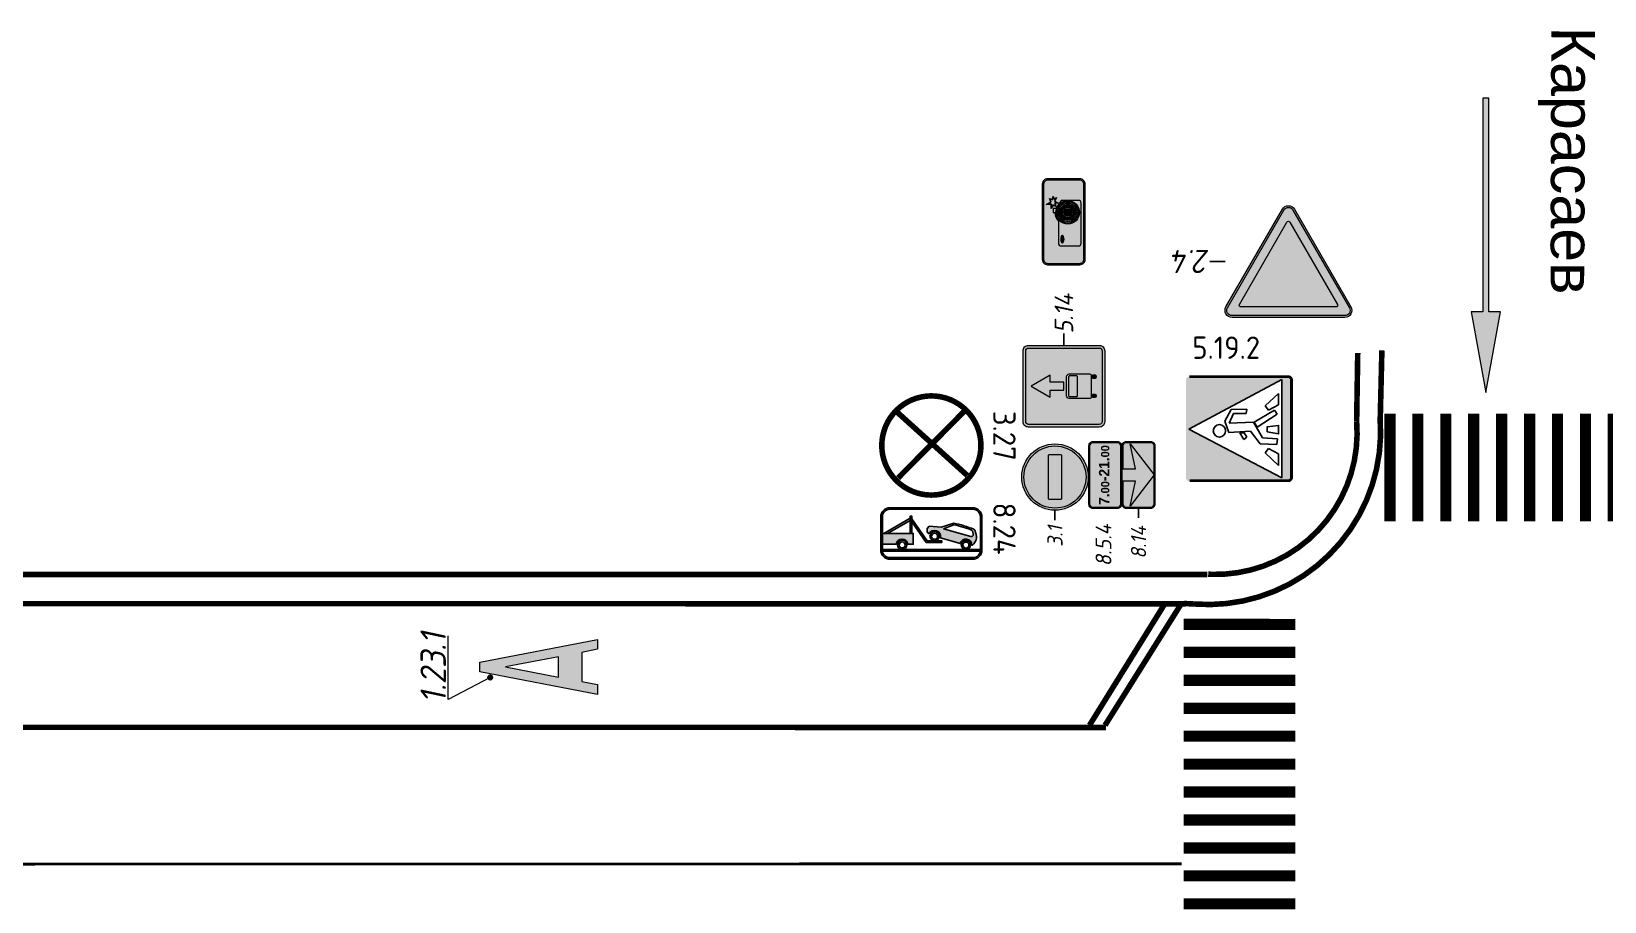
# Model space of a CAD drawing. Header units: millimetres. Extents: x 1734 to 2050, y 1482 to 1843.
# Drawn here: x 1857.34 to 1897.47, y 1647.04 to 1669.22 of the extents above; entities that cross this region are included whole.
import ezdxf
from ezdxf.enums import TextEntityAlignment as Align

# ---------------------------------------------------------------- set-up
doc = ezdxf.new("R2010")
doc.units = ezdxf.units.MM
for name, pattern in [('1.3', [17.848385, 5.910826, -0.0001, 11.937459]), ('1.6_3_1', [4, 0, -1, 3]), ('JIS_02_0.7', [1.35, 0.75, -0.6])]:
    doc.linetypes.add(name, pattern=pattern)
for name, color, linetype, lineweight in [('знаки', 7, 'Continuous', 0), ('Описание', 7, 'Continuous', 15), ('разметка', 251, 'Continuous', 15)]:
    doc.layers.add(name, color=color, linetype=linetype, lineweight=lineweight)
doc.layers.add('КПЧ', color=9, linetype='Continuous')
doc.layers.add('Разметки', color=7, linetype='Continuous')
doc.styles.add('ROMAND', font='ROMAND.SHX', dxfattribs={"height": 2})
doc.styles.add('SASH', font='simplex8.shx', dxfattribs={"width": 0.9, "oblique": 12})
doc.styles.get("Standard").update_dxf_attribs({"font": 'arial.ttf'})
doc.styles.add('Знаки', font='arialbd.ttf')

# ---------------------------------------------------------------- blocks, each defined once
blk = doc.blocks.new('*U8')
at = {"color": 0, "linetype": 'ByBlock', "const_width": 0.12}
blk.add_lwpolyline([(0.037, 0.048, 1), (-0.037, -0.048, 1)], format="xyb", close=True, dxfattribs=at)
at = {"layer": 'разметка', "color": 0}
blk.add_lwpolyline([(0, 0), (-0.868, 1.656), (1.629, 1.656)], dxfattribs=at)
at = {"layer": 'разметка', "color": 0, "style": 'SASH', "oblique": 12, "width": 0.9}
blk.add_attdef('RAZMETKA', text='', height=1, dxfattribs=at).set_placement((0.38, 1.441), align=Align.BOTTOM_CENTER)
blk = doc.blocks.new('1-23-1')
at = {"layer": 'разметка'}
h = blk.add_hatch(color=0, dxfattribs=at)
h.paths.add_polyline_path([(-0.45, 0), (-0.7, 0), (-0.125, 3), (0.125, 3), (0.7, 0), (0.45, 0), (0.373, 0.4), (-0.373, 0.4)])
h.paths.add_polyline_path([(0.258, 1), (0, 2.348), (-0.258, 1)], flags=16)
at = {"layer": 'разметка', "color": 0, "lineweight": 0, "flags": 128}
for points in [[(-0.45, 0), (-0.7, 0), (-0.125, 3), (0.125, 3), (0.7, 0), (0.45, 0), (0.373, 0.4), (-0.373, 0.4)], [(0.258, 1), (0, 2.348), (-0.258, 1)]]:
    blk.add_lwpolyline(points, close=True, dxfattribs=at)
blk = doc.blocks.new('1-18-')
at = {"layer": 'разметка'}
blk.add_hatch(color=0, dxfattribs=at).paths.add_polyline_path([(-0.075, 5.45), (-0.075, 0), (0.075, 0), (0.075, 5.45), (0.375, 5.45), (0, 7.5), (-0.375, 5.45)])
at = {"layer": 'разметка', "color": 0, "lineweight": 0, "flags": 128}
blk.add_lwpolyline([(-0.075, 5.45), (-0.075, 0), (0.075, 0), (0.075, 5.45), (0.375, 5.45), (0, 7.5), (-0.375, 5.45)], close=True, dxfattribs=at)
blk = doc.blocks.new('tr')
at = {"layer": 'знаки', "true_color": 0xffffff}
h = blk.add_hatch(color=7, dxfattribs=at)
edge = h.paths.add_edge_path()
edge.add_arc((0, 3.621), 0.24, 30, 150)
edge.add_line((-0.208, 3.741), (-2.16, 0.36))
edge.add_arc((-1.952, 0.24), 0.24, 150, 270)
edge.add_line((-1.952, 0), (1.952, 0))
edge.add_arc((1.952, 0.24), 0.24, 270, 390)
edge.add_line((2.16, 0.36), (0.208, 3.741))
edge = h.paths.add_edge_path(flags=16)
edge.add_arc((0, 3.621), 0.18, 30, 150)
edge.add_line((-0.156, 3.711), (-2.108, 0.33))
edge.add_arc((-1.952, 0.24), 0.18, 150, 270)
edge.add_line((-1.952, 0.06), (1.952, 0.06))
edge.add_arc((1.952, 0.24), 0.18, 270, 390)
edge.add_line((2.108, 0.33), (0.156, 3.711))
at = {"layer": 'знаки'}
h = blk.add_hatch(color=1, dxfattribs=at)
edge = h.paths.add_edge_path()
edge.add_arc((0, 3.621), 0.18, 30, 150)
edge.add_line((-0.156, 3.711), (-2.108, 0.33))
edge.add_arc((-1.952, 0.24), 0.18, 150, 270)
edge.add_line((-1.952, 0.06), (1.952, 0.06))
edge.add_arc((1.952, 0.24), 0.18, 270, 390)
edge.add_line((2.108, 0.33), (0.156, 3.711))
edge = h.paths.add_edge_path(flags=16)
edge.add_line((-0.052, 3.291), (-1.692, 0.45))
edge.add_arc((-1.64, 0.42), 0.06, 150, 270)
edge.add_line((-1.64, 0.36), (1.64, 0.36))
edge.add_arc((1.64, 0.42), 0.06, 270, 390)
edge.add_line((1.692, 0.45), (0.052, 3.291))
edge.add_arc((0, 3.261), 0.06, 30, 150)
at = {"layer": 'знаки', "true_color": 0xffffff}
h = blk.add_hatch(color=7, dxfattribs=at)
edge = h.paths.add_edge_path()
edge.add_line((-0.052, 3.291), (-1.692, 0.45))
edge.add_arc((-1.64, 0.42), 0.06, 150, 270)
edge.add_line((-1.64, 0.36), (1.64, 0.36))
edge.add_arc((1.64, 0.42), 0.06, 270, 390)
edge.add_line((1.692, 0.45), (0.052, 3.291))
edge.add_arc((0, 3.261), 0.06, 30, 150)
at = {"layer": 'Defpoints'}
blk.add_lwpolyline([(2.192, 1.931), (2.719, 1.931)], dxfattribs=at)
at = {"layer": 'знаки'}
blk.add_lwpolyline([(0.208, 3.741, 0.57735), (-0.208, 3.741), (-2.16, 0.36), (-2.16, 0.36, 0.57735), (-1.952, 0), (1.952, 0, 0.57735), (2.16, 0.36), (0.208, 3.741)], format="xyb", dxfattribs=at)
at = {"layer": 'знаки', "color": 7, "true_color": 0xffffff}
blk.add_lwpolyline([(0.156, 3.711, 0.57735), (-0.156, 3.711), (-2.108, 0.33, 0.57735), (-1.952, 0.06), (1.952, 0.06, 0.57735), (2.108, 0.33)], format="xyb", close=True, dxfattribs=at)
at = {"layer": 'знаки', "color": 1}
blk.add_lwpolyline([(-0.052, 3.291), (-1.692, 0.45, 0.57735), (-1.64, 0.36), (1.64, 0.36, 0.57735), (1.692, 0.45), (0.052, 3.291, 0.57735)], format="xyb", close=True, dxfattribs=at)
blk = doc.blocks.new('*U15')
at = {"layer": 'знаки', "xscale": -1, "rotation": 180}
blk.add_blockref('tr', (0, 3.861), dxfattribs=at)
at = {"layer": 'знаки', "color": 0, "lineweight": 30, "style": 'SASH', "oblique": 12, "width": 0.9}
blk.add_text('2.4', height=0.8, dxfattribs=at).set_placement((2.719, 1.931), align=Align.MIDDLE_LEFT)
blk = doc.blocks.new('*U66')
at = {"color": 0, "linetype": 'ByBlock', "lineweight": 15, "const_width": 0.4}
for points in [[(2.525, 24.068), (6.503, 23.651)], [(2.42, 23.073), (6.398, 22.656)], [(2.316, 22.079), (6.294, 21.662)], [(2.212, 21.084), (6.19, 20.667)], [(2.107, 20.09), (6.086, 19.672)], [(2.003, 19.095), (5.981, 18.678)], [(1.899, 18.101), (5.877, 17.683)], [(1.794, 17.106), (5.773, 16.689)], [(1.69, 16.112), (5.668, 15.694)], [(1.586, 15.117), (5.564, 14.7)], [(1.481, 14.123), (5.46, 13.705)], [(1.377, 13.128), (5.355, 12.711)], [(1.273, 12.133), (5.251, 11.716)], [(1.168, 11.139), (5.147, 10.722)], [(1.064, 10.144), (5.042, 9.727)], [(0.96, 9.15), (4.938, 8.733)], [(0.855, 8.155), (4.834, 7.738)], [(0.751, 7.161), (4.729, 6.743)], [(0.647, 6.166), (4.625, 5.749)], [(0.542, 5.172), (4.521, 4.754)], [(0.438, 4.177), (4.416, 3.76)], [(0.334, 3.183), (4.312, 2.765)], [(0.23, 2.188), (4.208, 1.771)], [(0.125, 1.193), (4.103, 0.776)], [(0.021, 0.199), (3.999, -0.218)]]:
    blk.add_lwpolyline(points, dxfattribs=at)
blk = doc.blocks.new('*U20')
at = {"color": 0, "linetype": 'ByBlock', "lineweight": 15, "const_width": 0.4}
for points in [[(-12.133, 1.273), (-11.731, 5.107)], [(-11.139, 1.168), (-10.737, 5.003)], [(-10.144, 1.064), (-9.742, 4.898)], [(-9.15, 0.96), (-8.748, 4.794)], [(-8.155, 0.855), (-7.753, 4.69)], [(-7.161, 0.751), (-6.759, 4.585)], [(-6.166, 0.647), (-5.764, 4.481)], [(-5.172, 0.542), (-4.769, 4.377)], [(-4.177, 0.438), (-3.775, 4.272)], [(-3.183, 0.334), (-2.78, 4.168)], [(-2.188, 0.23), (-1.786, 4.064)], [(-1.193, 0.125), (-0.791, 3.959)], [(-0.199, 0.021), (0.203, 3.855)]]:
    blk.add_lwpolyline(points, dxfattribs=at)
blk = doc.blocks.new('*U49')
at = {"layer": 'знаки', "true_color": 0xffffff}
h = blk.add_hatch(color=7, dxfattribs=at)
edge = h.paths.add_edge_path()
edge.add_arc((0, 1.75), 1.75, 0, 360)
edge = h.paths.add_edge_path(flags=17)
edge.add_arc((0, 1.75), 1.637, 0, 360)
at = {"layer": 'знаки'}
h = blk.add_hatch(color=1, dxfattribs=at)
edge = h.paths.add_edge_path()
edge.add_arc((0, 1.75), 1.637, 0, 360)
edge = h.paths.add_edge_path(flags=16)
edge.add_arc((1.129, 1.468), 0.0565, 270, 360, ccw=False)
edge.add_line((1.129, 1.411), (-1.129, 1.411))
edge.add_arc((-1.129, 1.468), 0.0565, 180, 270, ccw=False)
edge.add_line((-1.185, 1.468), (-1.185, 2.032))
edge.add_arc((-1.129, 2.032), 0.0565, 90, 180, ccw=False)
edge.add_line((-1.129, 2.089), (1.129, 2.089))
edge.add_arc((1.129, 2.032), 0.0565, 0, 90, ccw=False)
edge.add_line((1.185, 2.032), (1.185, 1.468))
at = {"layer": 'знаки', "true_color": 0xffffff}
h = blk.add_hatch(color=7, dxfattribs=at)
edge = h.paths.add_edge_path()
edge.add_arc((1.129, 1.468), 0.0565, 270, 360, ccw=False)
edge.add_line((1.129, 1.411), (-1.129, 1.411))
edge.add_arc((-1.129, 1.468), 0.0565, 180, 270, ccw=False)
edge.add_line((-1.185, 1.468), (-1.185, 2.032))
edge.add_arc((-1.129, 2.032), 0.0565, 90, 180, ccw=False)
edge.add_line((-1.129, 2.089), (1.129, 2.089))
edge.add_arc((1.129, 2.032), 0.0565, 0, 90, ccw=False)
edge.add_line((1.185, 2.032), (1.185, 1.468))
at = {"layer": 'Defpoints'}
blk.add_lwpolyline([(-2.266, 1.75), (-1.766, 1.75)], dxfattribs=at)
at = {"layer": 'знаки', "color": 7, "true_color": 0xffffff}
blk.add_lwpolyline([(1.185, 1.468, -0.414214), (1.129, 1.411), (-1.129, 1.411, -0.414214), (-1.185, 1.468), (-1.185, 2.032, -0.414214), (-1.129, 2.089), (1.129, 2.089, -0.414214), (1.185, 2.032), (1.185, 1.468)], format="xyb", dxfattribs=at)
at = {"layer": 'знаки'}
blk.add_circle((0, 1.75), 1.75, dxfattribs=at)
at = {"layer": 'знаки', "color": 7, "true_color": 0xffffff}
blk.add_circle((0, 1.75), 1.637, dxfattribs=at)
at = {"layer": 'знаки', "color": 0, "lineweight": 30, "style": 'SASH', "oblique": 12, "width": 0.9}
blk.add_text('3.1', height=0.8, dxfattribs=at).set_placement((-3.677, 1.75), align=Align.MIDDLE_LEFT)
blk = doc.blocks.new('*U50')
at = {"layer": 'знаки'}
h = blk.add_hatch(color=256, dxfattribs=at)
edge = h.paths.add_edge_path()
edge.add_arc((-1.531, 1.531), 0.219, 90, 180)
edge.add_line((-1.75, 1.531), (-1.75, 0.219))
edge.add_arc((-1.531, 0.219), 0.219, 180, 270)
edge.add_line((-1.531, 0), (1.531, 0))
edge.add_arc((1.531, 0.219), 0.219, 270, 360)
edge.add_line((1.75, 0.219), (1.75, 1.531))
edge.add_arc((1.531, 1.531), 0.219, 360, 450)
edge.add_line((1.531, 1.75), (-1.531, 1.75))
edge = h.paths.add_edge_path(flags=16)
edge.add_line((0.328, 1.039), (1.641, 1.312))
edge.add_line((1.641, 1.312), (0, 0.055))
edge.add_line((0, 0.055), (-1.641, 1.312))
edge.add_line((-1.641, 1.312), (-0.328, 1.039))
edge.add_line((-0.328, 1.039), (-0.328, 1.695))
edge.add_line((-0.328, 1.695), (-1.531, 1.695))
edge.add_arc((-1.531, 1.531), 0.164, 90, 180)
edge.add_line((-1.695, 1.531), (-1.695, 0.219))
edge.add_arc((-1.531, 0.219), 0.164, 180, 270)
edge.add_line((-1.531, 0.055), (1.531, 0.055))
edge.add_arc((1.531, 0.219), 0.164, 270, 360)
edge.add_line((1.695, 0.219), (1.695, 1.531))
edge.add_arc((1.531, 1.531), 0.164, 360, 450)
edge.add_line((1.531, 1.695), (0.328, 1.695))
edge.add_line((0.328, 1.695), (0.328, 1.039))
at = {"layer": 'знаки', "true_color": 0xffffff}
h = blk.add_hatch(color=7, dxfattribs=at)
edge = h.paths.add_edge_path()
edge.add_line((0.328, 1.039), (1.641, 1.312))
edge.add_line((1.641, 1.312), (0, 0.055))
edge.add_line((0, 0.055), (-1.641, 1.312))
edge.add_line((-1.641, 1.312), (-0.328, 1.039))
edge.add_line((-0.328, 1.039), (-0.328, 1.695))
edge.add_line((-0.328, 1.695), (-1.531, 1.695))
edge.add_arc((-1.531, 1.531), 0.164, 90, 180)
edge.add_line((-1.695, 1.531), (-1.695, 0.219))
edge.add_arc((-1.531, 0.219), 0.164, 180, 270)
edge.add_line((-1.531, 0.055), (1.531, 0.055))
edge.add_arc((1.531, 0.219), 0.164, 270, 360)
edge.add_line((1.695, 0.219), (1.695, 1.531))
edge.add_arc((1.531, 1.531), 0.164, 360, 450)
edge.add_line((1.531, 1.695), (0.328, 1.695))
edge.add_line((0.328, 1.695), (0.328, 1.039))
at = {"layer": 'Defpoints'}
blk.add_lwpolyline([(-2.264, 0.875), (-1.764, 0.875)], dxfattribs=at)
at = {"layer": 'знаки'}
blk.add_lwpolyline([(-1.531, 1.75, 0.414214), (-1.75, 1.531), (-1.75, 0.219, 0.414214), (-1.531, 0), (1.531, 0, 0.414214), (1.75, 0.219), (1.75, 1.531, 0.414214), (1.531, 1.75), (-1.531, 1.75)], format="xyb", dxfattribs=at)
blk.add_lwpolyline([(0.328, 1.039), (1.641, 1.312), (0, 0.055), (-1.641, 1.312), (-0.328, 1.039), (-0.328, 1.695), (-1.531, 1.695, 0.414214), (-1.695, 1.531), (-1.695, 0.219, 0.414214), (-1.531, 0.055), (1.531, 0.055, 0.414214), (1.695, 0.219), (1.695, 1.531, 0.414214), (1.531, 1.695), (0.328, 1.695)], format="xyb", close=True, dxfattribs=at)
at = {"layer": 'знаки', "color": 0, "lineweight": 30, "style": 'SASH', "oblique": 12, "width": 0.9}
blk.add_text('8.14', height=0.8, dxfattribs=at).set_placement((-4.413, 0.875), align=Align.MIDDLE_LEFT)
blk = doc.blocks.new('*U53')
at = {"layer": 'знаки'}
h = blk.add_hatch(color=256, dxfattribs=at)
edge = h.paths.add_edge_path()
edge.add_arc((-1.531, 1.531), 0.219, 90, 180)
edge.add_line((-1.75, 1.531), (-1.75, 0.219))
edge.add_arc((-1.531, 0.219), 0.219, 180, 270)
edge.add_line((-1.531, 0), (1.531, 0))
edge.add_arc((1.531, 0.219), 0.219, 270, 360)
edge.add_line((1.75, 0.219), (1.75, 1.531))
edge.add_arc((1.531, 1.531), 0.219, 0, 90)
edge.add_line((1.531, 1.75), (-1.531, 1.75))
edge = h.paths.add_edge_path(flags=16)
edge.add_arc((-1.531, 1.531), 0.164, 90, 180)
edge.add_line((-1.695, 1.531), (-1.695, 0.219))
edge.add_arc((-1.531, 0.219), 0.164, 180, 270)
edge.add_line((-1.531, 0.055), (1.531, 0.055))
edge.add_arc((1.531, 0.219), 0.164, 270, 360)
edge.add_line((1.695, 0.219), (1.695, 1.531))
edge.add_arc((1.531, 1.531), 0.164, 0, 90)
edge.add_line((1.531, 1.695), (-1.531, 1.695))
at = {"layer": 'знаки', "true_color": 0xffffff}
h = blk.add_hatch(color=7, dxfattribs=at)
edge = h.paths.add_edge_path()
edge.add_arc((-1.531, 1.531), 0.164, 90, 180)
edge.add_line((-1.695, 1.531), (-1.695, 0.219))
edge.add_arc((-1.531, 0.219), 0.164, 180, 270)
edge.add_line((-1.531, 0.055), (1.531, 0.055))
edge.add_arc((1.531, 0.219), 0.164, 270, 360)
edge.add_line((1.695, 0.219), (1.695, 1.531))
edge.add_arc((1.531, 1.531), 0.164, 0, 90)
edge.add_line((1.531, 1.695), (-1.531, 1.695))
at = {"layer": 'знаки'}
blk.add_lwpolyline([(-1.531, 1.75, 0.414214), (-1.75, 1.531), (-1.75, 0.219, 0.414214), (-1.531, 0), (1.531, 0, 0.414214), (1.75, 0.219), (1.75, 1.531, 0.414214), (1.531, 1.75), (-1.531, 1.75)], format="xyb", dxfattribs=at)
blk.add_lwpolyline([(-1.531, 1.695, 0.414214), (-1.695, 1.531), (-1.695, 0.219, 0.414214), (-1.531, 0.055), (1.531, 0.055, 0.414214), (1.695, 0.219), (1.695, 1.531, 0.414214), (1.531, 1.695)], format="xyb", close=True, dxfattribs=at)
at = {"layer": 'знаки', "style": 'Знаки', "width": 0.95}
for s, p in [('-', (-0.323, 0.66)), ('.', (-1.171, 0.66)), ('.', (0.726, 0.66))]:
    blk.add_text(s, height=0.547, dxfattribs=at).set_placement(p)
blk.add_attdef('CH1', text='', height=0.547, dxfattribs=at).set_placement((-1.17, 0.66), align=Align.RIGHT)
for tag, height, p in [('M1', 0.437, (-0.646, 0.877)), ('CH2', 0.547, (0.322, 0.931)), ('M2', 0.437, (1.25, 0.879))]:
    blk.add_attdef(tag, text='', height=height, dxfattribs=at).set_placement(p, align=Align.MIDDLE_CENTER)
blk = doc.blocks.new('5.14')
at = {"layer": 'знаки', "true_color": 0xffffff}
h = blk.add_hatch(color=7, dxfattribs=at)
edge = h.paths.add_edge_path()
edge.add_arc((-1.517, 3.267), 0.233, 90, 180, ccw=False)
edge.add_line((-1.517, 3.5), (1.517, 3.5))
edge.add_arc((1.517, 3.267), 0.233, 0, 90, ccw=False)
edge.add_line((1.75, 3.267), (1.75, 0.233))
edge.add_arc((1.517, 0.233), 0.233, 270, 360, ccw=False)
edge.add_line((1.517, 0), (-1.517, 0))
edge.add_arc((-1.517, 0.233), 0.233, 180, 270, ccw=False)
edge.add_line((-1.75, 0.233), (-1.75, 3.267))
edge = h.paths.add_edge_path(flags=16)
edge.add_arc((-1.517, 3.267), 0.117, 90, 180, ccw=False)
edge.add_line((-1.517, 3.383), (1.517, 3.383))
edge.add_arc((1.517, 3.267), 0.117, 0, 90, ccw=False)
edge.add_line((1.633, 3.267), (1.633, 0.233))
edge.add_arc((1.517, 0.233), 0.117, 270, 360, ccw=False)
edge.add_line((1.517, 0.117), (-1.517, 0.117))
edge.add_arc((-1.517, 0.233), 0.117, 180, 270, ccw=False)
edge.add_line((-1.633, 0.233), (-1.633, 3.267))
at = {"layer": 'знаки'}
h = blk.add_hatch(color=5, dxfattribs=at)
edge = h.paths.add_edge_path()
edge.add_arc((-1.517, 3.267), 0.117, 90, 180, ccw=False)
edge.add_line((-1.517, 3.383), (1.517, 3.383))
edge.add_arc((1.517, 3.267), 0.117, 0, 90, ccw=False)
edge.add_line((1.633, 3.267), (1.633, 0.233))
edge.add_arc((1.517, 0.233), 0.117, 270, 360, ccw=False)
edge.add_line((1.517, 0.117), (-1.517, 0.117))
edge.add_arc((-1.517, 0.233), 0.117, 180, 270, ccw=False)
edge.add_line((-1.633, 0.233), (-1.633, 3.267))
h.paths.add_polyline_path([(0, 1.75), (0.175, 1.75), (0.175, 2.333), (0.467, 2.333), (0, 3.15), (-0.467, 2.333), (-0.175, 2.333), (-0.175, 1.75)], flags=16)
edge = h.paths.add_edge_path(flags=16)
edge.add_arc((0.467, 0.642), 0.0583, 270, 360, ccw=False)
edge.add_line((0.467, 0.583), (-0.467, 0.583))
edge.add_arc((-0.467, 0.642), 0.0583, 180, 270, ccw=False)
edge.add_line((-0.525, 0.642), (-0.525, 1.517))
edge.add_arc((-0.408, 1.517), 0.117, 90, 180, ccw=False)
edge.add_line((-0.408, 1.633), (0.408, 1.633))
edge.add_arc((0.408, 1.517), 0.117, 0, 90, ccw=False)
edge.add_line((0.525, 1.517), (0.525, 0.642))
edge = h.paths.add_edge_path(flags=0)
edge.add_arc((0.408, 1.517), 0.0292, 0, 90)
edge.add_line((0.408, 1.546), (-0.408, 1.546))
edge.add_arc((-0.408, 1.517), 0.0292, 90, 180)
edge.add_line((-0.438, 1.517), (-0.438, 1.196))
edge.add_arc((-0.408, 1.196), 0.0292, 180, 270)
edge.add_line((-0.408, 1.167), (0.408, 1.167))
edge.add_arc((0.408, 1.196), 0.0292, 270, 360)
edge.add_line((0.438, 1.196), (0.438, 1.517))
edge = h.paths.add_edge_path(flags=16)
edge.add_line((-0.35, 0.408), (-0.35, 0.525))
edge.add_line((-0.35, 0.525), (-0.467, 0.525))
edge.add_line((-0.467, 0.525), (-0.467, 0.408))
edge.add_arc((-0.408, 0.408), 0.0583, 180, 360)
edge = h.paths.add_edge_path(flags=16)
edge.add_line((0.467, 0.408), (0.467, 0.525))
edge.add_line((0.467, 0.525), (0.35, 0.525))
edge.add_line((0.35, 0.525), (0.35, 0.408))
edge.add_arc((0.408, 0.408), 0.0583, 180, 360)
at = {"layer": 'знаки', "true_color": 0xffffff}
blk.add_hatch(color=7, dxfattribs=at).paths.add_polyline_path([(0, 1.75), (0.175, 1.75), (0.175, 2.333), (0.467, 2.333), (0, 3.15), (-0.467, 2.333), (-0.175, 2.333), (-0.175, 1.75)])
h = blk.add_hatch(color=7, dxfattribs=at)
edge = h.paths.add_edge_path()
edge.add_arc((0.467, 0.642), 0.0583, 270, 360, ccw=False)
edge.add_line((0.467, 0.583), (-0.467, 0.583))
edge.add_arc((-0.467, 0.642), 0.0583, 180, 270, ccw=False)
edge.add_line((-0.525, 0.642), (-0.525, 1.517))
edge.add_arc((-0.408, 1.517), 0.117, 90, 180, ccw=False)
edge.add_line((-0.408, 1.633), (0.408, 1.633))
edge.add_arc((0.408, 1.517), 0.117, 0, 90, ccw=False)
edge.add_line((0.525, 1.517), (0.525, 0.642))
edge = h.paths.add_edge_path(flags=16)
edge.add_arc((0.408, 1.517), 0.0292, 0, 90)
edge.add_line((0.408, 1.546), (-0.408, 1.546))
edge.add_arc((-0.408, 1.517), 0.0292, 90, 180)
edge.add_line((-0.438, 1.517), (-0.438, 1.196))
edge.add_arc((-0.408, 1.196), 0.0292, 180, 270)
edge.add_line((-0.408, 1.167), (0.408, 1.167))
edge.add_arc((0.408, 1.196), 0.0292, 270, 360)
edge.add_line((0.438, 1.196), (0.438, 1.517))
h = blk.add_hatch(color=7, dxfattribs=at)
edge = h.paths.add_edge_path()
edge.add_line((-0.35, 0.408), (-0.35, 0.525))
edge.add_line((-0.35, 0.525), (-0.467, 0.525))
edge.add_line((-0.467, 0.525), (-0.467, 0.408))
edge.add_arc((-0.408, 0.408), 0.0583, 180, 360)
h = blk.add_hatch(color=7, dxfattribs=at)
edge = h.paths.add_edge_path()
edge.add_line((0.467, 0.408), (0.467, 0.525))
edge.add_line((0.467, 0.525), (0.35, 0.525))
edge.add_line((0.35, 0.525), (0.35, 0.408))
edge.add_arc((0.408, 0.408), 0.0583, 180, 360)
at = {"layer": 'Defpoints'}
blk.add_lwpolyline([(1.75, 1.75), (2.25, 1.75)], dxfattribs=at)
at = {"layer": 'знаки'}
blk.add_lwpolyline([(-1.75, 3.267, -0.414214), (-1.517, 3.5), (1.517, 3.5, -0.414214), (1.75, 3.267), (1.75, 0.233, -0.414214), (1.517, 0), (-1.517, 0, -0.414214), (-1.75, 0.233), (-1.75, 3.267)], format="xyb", dxfattribs=at)
at = {"layer": 'знаки', "color": 7, "true_color": 0xffffff}
for points in [[(-1.633, 3.267, -0.414214), (-1.517, 3.383), (1.517, 3.383, -0.414214), (1.633, 3.267), (1.633, 0.233, -0.414214), (1.517, 0.117), (-1.517, 0.117, -0.414214), (-1.633, 0.233)], [(0.438, 1.517, 0.414214), (0.408, 1.546), (-0.408, 1.546, 0.414214), (-0.438, 1.517), (-0.438, 1.196, 0.414214), (-0.408, 1.167), (0.408, 1.167, 0.414214), (0.438, 1.196), (0.438, 1.517)], [(-0.35, 0.408), (-0.35, 0.525), (-0.467, 0.525), (-0.467, 0.408, 1)], [(0.467, 0.408), (0.467, 0.525), (0.35, 0.525), (0.35, 0.408, 1)]]:
    blk.add_lwpolyline(points, format="xyb", close=True, dxfattribs=at)
blk.add_lwpolyline([(0, 1.75), (0.175, 1.75), (0.175, 2.333), (0.467, 2.333), (0, 3.15), (-0.467, 2.333), (-0.175, 2.333), (-0.175, 1.75)], close=True, dxfattribs=at)
blk.add_lwpolyline([(0.525, 0.642, -0.414214), (0.467, 0.583), (-0.467, 0.583, -0.414214), (-0.525, 0.642), (-0.525, 1.517, -0.414214), (-0.408, 1.633), (0.408, 1.633, -0.414214), (0.525, 1.517), (0.525, 0.642)], format="xyb", dxfattribs=at)
at = {"layer": 'знаки', "color": 0, "lineweight": 30, "style": 'SASH', "oblique": 12, "width": 0.9}
blk.add_text('5.14', height=0.8, dxfattribs=at).set_placement((2.25, 1.75), align=Align.MIDDLE_LEFT)
blk = doc.blocks.new('*U54')
at = {"layer": 'знаки'}
h = blk.add_hatch(color=256, dxfattribs=at)
edge = h.paths.add_edge_path()
edge.add_arc((-1.531, 1.531), 0.219, 90, 180)
edge.add_line((-1.75, 1.531), (-1.75, 0.219))
edge.add_arc((-1.531, 0.219), 0.219, 180, 270)
edge.add_line((-1.531, 0), (1.531, 0))
edge.add_arc((1.531, 0.219), 0.219, 270, 360)
edge.add_line((1.75, 0.219), (1.75, 1.531))
edge.add_arc((1.531, 1.531), 0.219, 360, 450)
edge.add_line((1.531, 1.75), (-1.531, 1.75))
edge = h.paths.add_edge_path(flags=16)
edge.add_arc((-1.531, 1.531), 0.164, 90, 180)
edge.add_line((-1.695, 1.531), (-1.695, 0.219))
edge.add_arc((-1.531, 0.219), 0.164, 180, 270)
edge.add_line((-1.531, 0.055), (1.531, 0.055))
edge.add_arc((1.531, 0.219), 0.164, 270, 360)
edge.add_line((1.695, 0.219), (1.695, 1.531))
edge.add_arc((1.531, 1.531), 0.164, 0, 90)
edge.add_line((1.531, 1.695), (-1.531, 1.695))
at = {"layer": 'знаки', "true_color": 0xffffff}
h = blk.add_hatch(color=7, dxfattribs=at)
edge = h.paths.add_edge_path()
edge.add_arc((-1.531, 1.531), 0.164, 90, 180)
edge.add_line((-1.695, 1.531), (-1.695, 0.219))
edge.add_arc((-1.531, 0.219), 0.164, 180, 270)
edge.add_line((-1.531, 0.055), (1.531, 0.055))
edge.add_arc((1.531, 0.219), 0.164, 270, 360)
edge.add_line((1.695, 0.219), (1.695, 1.531))
edge.add_arc((1.531, 1.531), 0.164, 0, 90)
edge.add_line((1.531, 1.695), (-1.531, 1.695))
at = {"layer": 'знаки'}
h = blk.add_hatch(color=256, dxfattribs=at)
edge = h.paths.add_edge_path()
edge.add_line((0.875, 0.984), (0.547, 1.203))
edge.add_line((0.547, 1.203), (0.547, 1.312))
edge.add_line((0.547, 1.312), (0.383, 1.312))
edge.add_line((0.383, 1.312), (0.383, 1.236))
edge.add_arc((0.383, 0.711), 0.525, 90, 133.18342)
edge.add_line((0.024, 1.094), (-0.875, 1.094))
edge.add_arc((-0.875, 0.984), 0.109, 90, 180)
edge.add_line((-0.984, 0.984), (-0.984, 0.273))
edge.add_arc((-0.875, 0.273), 0.109, 180, 270)
edge.add_line((-0.875, 0.164), (0.766, 0.164))
edge.add_arc((0.766, 0.273), 0.109, 270, 360)
edge.add_line((0.875, 0.273), (0.875, 0.984))
edge = h.paths.add_edge_path(flags=16)
edge.add_arc((0.383, 0.711), 0.48, 0, 360)
edge = h.paths.add_edge_path(flags=16)
edge.add_ellipse((-0.711, 0.93), major_axis=(-0.164, 0), ratio=0.333333, start_angle=0, end_angle=360)
h = blk.add_hatch(color=256, dxfattribs=at)
h.paths.add_polyline_path([(0.684, 1.312), (0.547, 1.389), (0.711, 1.389), (0.711, 1.586), (0.809, 1.4), (0.952, 1.455), (0.908, 1.345), (1.039, 1.312), (0.93, 1.258), (0.984, 1.17), (0.842, 1.236), (0.766, 1.094), (0.766, 1.23), (0.629, 1.203)])
h.paths.add_polyline_path([(0.698, 1.317), (0.589, 1.378), (0.722, 1.378), (0.722, 1.542), (0.804, 1.386), (0.932, 1.435), (0.893, 1.338), (1.008, 1.309), (0.914, 1.262), (0.956, 1.196), (0.837, 1.25), (0.777, 1.137), (0.777, 1.244), (0.649, 1.218)], flags=16)
h = blk.add_hatch(color=256, dxfattribs=at)
edge = h.paths.add_edge_path()
edge.add_ellipse((-0.711, 0.93), major_axis=(-0.109, 0), ratio=0.25, start_angle=0, end_angle=360, ccw=False)
h = blk.add_hatch(color=256, dxfattribs=at)
edge = h.paths.add_edge_path()
edge.add_arc((0.383, 0.711), 0.437, 0, 360)
edge = h.paths.add_edge_path(flags=17)
edge.add_arc((0.383, 0.711), 0.383, 0, 360)
h = blk.add_hatch(color=256, dxfattribs=at)
edge = h.paths.add_edge_path()
edge.add_arc((0.383, 0.711), 0.328, 0, 360)
edge = h.paths.add_edge_path(flags=17)
edge.add_arc((0.383, 0.711), 0.219, 0, 360)
h = blk.add_hatch(color=256, dxfattribs=at)
edge = h.paths.add_edge_path()
edge.add_arc((0.383, 0.711), 0.164, 0, 360)
blk.add_lwpolyline([(-1.531, 1.75, 0.414214), (-1.75, 1.531), (-1.75, 0.219, 0.414214), (-1.531, 0), (1.531, 0, 0.414214), (1.75, 0.219), (1.75, 1.531, 0.414214), (1.531, 1.75), (-1.531, 1.75)], format="xyb", dxfattribs=at)
blk.add_lwpolyline([(-1.531, 1.695, 0.414214), (-1.695, 1.531), (-1.695, 0.219, 0.414214), (-1.531, 0.055), (1.531, 0.055, 0.414214), (1.695, 0.219), (1.695, 1.531, 0.414214), (1.531, 1.695)], format="xyb", close=True, dxfattribs=at)
at = {"layer": 'знаки', "flags": 128}
blk.add_lwpolyline([(0.875, 0.984), (0.547, 1.203), (0.547, 1.312), (0.383, 1.312), (0.383, 1.236, 0.190685), (0.024, 1.094), (-0.875, 1.094, 0.414214), (-0.984, 0.984), (-0.984, 0.273, 0.414214), (-0.875, 0.164), (0.766, 0.164, 0.414214), (0.875, 0.273)], format="xyb", close=True, dxfattribs=at)
at = {"layer": 'знаки'}
for points in [[(0.684, 1.312), (0.547, 1.389), (0.711, 1.389), (0.711, 1.586), (0.809, 1.4), (0.952, 1.455), (0.908, 1.345), (1.039, 1.312), (0.93, 1.258), (0.984, 1.17), (0.842, 1.236), (0.766, 1.094), (0.766, 1.23), (0.629, 1.203)], [(0.698, 1.317), (0.589, 1.378), (0.722, 1.378), (0.722, 1.542), (0.804, 1.386), (0.932, 1.435), (0.893, 1.338), (1.008, 1.309), (0.914, 1.262), (0.956, 1.196), (0.837, 1.25), (0.777, 1.137), (0.777, 1.244), (0.649, 1.218)]]:
    blk.add_lwpolyline(points, close=True, dxfattribs=at)
at = {"layer": 'знаки', "color": 7, "true_color": 0xffffff}
for radius in [0.48, 0.328, 0.164]:
    blk.add_circle((0.383, 0.711), radius, dxfattribs=at)
at = {"layer": 'знаки'}
for radius in [0.437, 0.383, 0.219]:
    blk.add_circle((0.383, 0.711), radius, dxfattribs=at)
at = {"layer": 'знаки', "color": 7, "true_color": 0xffffff}
blk.add_ellipse((-0.711, 0.93), major_axis=(-0.164, 0), ratio=0.333333, dxfattribs=at)
at = {"layer": 'знаки', "extrusion": (0, 0, -1)}
blk.add_ellipse((-0.711, 0.93), major_axis=(-0.109, 0), ratio=0.25, start_param=-3.141592653589793, end_param=3.141592653589793, dxfattribs=at)

msp = doc.modelspace()

# ---------------------------------------------------------------- hatches: boundary and pattern name
at = {"linetype": 'Continuous'}
h = msp.add_hatch(color=4, dxfattribs=at)
h.paths.add_polyline_path([(1886.879, 1660.425, 0.414214), (1886.79, 1660.336), (1886.79, 1659.688), (1887.999, 1659.688), (1889.235, 1660.348), (1889.235, 1659.688), (1889.483, 1659.688), (1889.483, 1660.336, 0.414214), (1889.394, 1660.425)])
h.paths.add_polyline_path([(1886.79, 1659.688), (1886.79, 1657.844, 0.414214), (1886.879, 1657.755), (1889.394, 1657.755, 0.414214), (1889.483, 1657.844), (1889.483, 1659.688), (1889.235, 1659.688), (1889.235, 1657.841), (1886.868, 1659.085), (1887.999, 1659.688)])
at = {"lineweight": 5}
h = msp.add_hatch(color=7, dxfattribs=at)
h.dxf.hatch_style = 1
h.paths.add_polyline_path([(1881.41, 1656.488), (1881.38, 1656.532, 0.054165), (1880.869, 1656.687), (1880.55, 1656.589), (1880.243, 1656.608), (1880.192, 1656.552), (1880.192, 1656.461), (1880.237, 1656.416, -0.896878), (1880.53, 1656.313), (1881.03, 1656.168, -0.88868), (1881.329, 1656.131), (1881.342, 1656.126, 0.217669), (1881.451, 1656.314, 0.066532)], flags=0)
h.paths.add_polyline_path([(1880.606, 1656.547), (1880.872, 1656.646, -0.035096), (1881.324, 1656.512, -0.16621), (1881.362, 1656.377, -0.41795), (1881.306, 1656.349)], flags=0)
h.paths.add_polyline_path([(1880.498, 1656.354, 1), (1880.262, 1656.354, 0.362322), (1880.358, 1656.238), (1880.401, 1656.238, 0.362322)], flags=0)
h.paths.add_polyline_path([(1880.303, 1656.354, -1), (1880.456, 1656.354, -1)], flags=0)
h.paths.add_polyline_path([(1881.297, 1656.13, 1), (1881.061, 1656.13, 0.334886), (1881.146, 1656.016), (1881.211, 1656.016, 0.334886)], flags=0)
h.paths.add_polyline_path([(1881.102, 1656.13, -1), (1881.255, 1656.13, -1)], flags=0)
h.paths.add_polyline_path([(1881.547, 1656.001), (1881.547, 1656.016), (1881.211, 1656.016, -0.140008), (1881.146, 1656.016), (1879.568, 1656.016, -0.064551), (1879.538, 1656.016), (1879.047, 1656.016), (1879.047, 1656.001, 0.031055), (1879.049, 1655.977), (1881.545, 1655.977, 0.031055)], flags=0)
h.paths.add_polyline_path([(1879.671, 1656.133, 1), (1879.435, 1656.133, 0.376937), (1879.538, 1656.016), (1879.568, 1656.016, 0.376937)], flags=0)
h.paths.add_polyline_path([(1879.476, 1656.133, -1), (1879.629, 1656.133, -1)], flags=0)
h.paths.add_polyline_path([(1879.833, 1656.425), (1879.047, 1656.425), (1879.047, 1656.151), (1879.399, 1656.151, -0.862024), (1879.7, 1656.151), (1879.833, 1656.151)], flags=0)
h.paths.add_polyline_path([(1879.799, 1656.865), (1879.756, 1656.865), (1879.756, 1656.425), (1879.799, 1656.425)], flags=0)
h.paths.add_polyline_path([(1879.756, 1656.759), (1879.756, 1656.813), (1879.087, 1656.425), (1879.18, 1656.425)], flags=0)
h.paths.add_polyline_path([(1879.799, 1656.795), (1879.799, 1656.724), (1880.168, 1656.198), (1880.563, 1656.198), (1880.563, 1656.238), (1880.401, 1656.238, -0.090424), (1880.358, 1656.238), (1880.192, 1656.238)], flags=0)
h.paths.add_polyline_path([(1881.354, 1657.082), (1879.24, 1657.082, 0.414214), (1879.006, 1656.848), (1879.006, 1656.001, 0.414214), (1879.24, 1655.767), (1881.354, 1655.767, 0.414214), (1881.588, 1656.001), (1881.588, 1656.848, 0.414214)])
h.paths.add_polyline_path([(1881.354, 1657.041, -0.414214), (1881.547, 1656.848), (1881.547, 1656.001, -0.414214), (1881.354, 1655.808), (1879.24, 1655.808, -0.414214), (1879.047, 1656.001), (1879.047, 1656.848, -0.414214), (1879.24, 1657.041)], flags=16)
h.paths.add_polyline_path([(1879.799, 1656.865), (1879.799, 1656.795), (1880.192, 1656.238), (1880.358, 1656.238, -0.362322), (1880.262, 1656.354, -1), (1880.498, 1656.354, -0.362322), (1880.401, 1656.238), (1880.563, 1656.238), (1880.563, 1656.198), (1880.168, 1656.198), (1879.799, 1656.724), (1879.799, 1656.425), (1879.087, 1656.425), (1879.756, 1656.813), (1879.756, 1656.865)], flags=0)
h.paths.add_polyline_path([(1880.243, 1656.608), (1880.55, 1656.589), (1880.869, 1656.687, -0.054165), (1881.38, 1656.532), (1881.41, 1656.488, -0.066532), (1881.451, 1656.314, -0.217669), (1881.342, 1656.126), (1881.329, 1656.131, 0.88868), (1881.03, 1656.168), (1880.53, 1656.313, 0.896878), (1880.237, 1656.416), (1880.192, 1656.461), (1880.192, 1656.552)], flags=0)
h.paths.add_polyline_path([(1879.671, 1656.133, -0.376937), (1879.568, 1656.016), (1881.146, 1656.016, -0.334886), (1881.061, 1656.13, -1), (1881.297, 1656.13, -0.498255), (1881.146, 1656.016), (1879.568, 1656.016, -0.452499), (1879.435, 1656.133, -1)], flags=0)
h = msp.add_hatch(color=7, dxfattribs=at)
h.dxf.hatch_style = 1
h.paths.add_polyline_path([(1880.498, 1656.354, 1), (1880.262, 1656.354, 0.362322), (1880.358, 1656.238), (1880.401, 1656.238, 0.362322)], flags=17)
h.paths.add_polyline_path([(1880.303, 1656.354, -1), (1880.456, 1656.354, -1)], flags=16)
h.paths.add_polyline_path([(1881.297, 1656.13, 1), (1881.061, 1656.13, 0.334886), (1881.146, 1656.016), (1881.211, 1656.016, 0.334886)])
h.paths.add_polyline_path([(1881.102, 1656.13, -1), (1881.255, 1656.13, -1)], flags=16)
h.paths.add_polyline_path([(1880.563, 1656.238), (1880.401, 1656.238, -0.090424), (1880.358, 1656.238), (1880.192, 1656.238), (1879.799, 1656.795), (1879.799, 1656.724), (1880.168, 1656.198), (1880.563, 1656.198)])
h.paths.add_polyline_path([(1879.799, 1656.865), (1879.756, 1656.865), (1879.756, 1656.425), (1879.799, 1656.425)])
h.paths.add_polyline_path([(1879.756, 1656.759), (1879.756, 1656.813), (1879.087, 1656.425), (1879.18, 1656.425)])
h.paths.add_polyline_path([(1879.833, 1656.425), (1879.047, 1656.425), (1879.047, 1656.151), (1879.399, 1656.151, -0.862024), (1879.7, 1656.151), (1879.833, 1656.151)])
h.paths.add_polyline_path([(1879.435, 1656.133, 0.376937), (1879.538, 1656.016), (1879.568, 1656.016, 0.376937), (1879.671, 1656.133, 1)])
h.paths.add_polyline_path([(1879.629, 1656.133, -1), (1879.476, 1656.133, -1)], flags=16)
h = msp.add_hatch(color=7, dxfattribs=at)
h.dxf.hatch_style = 1
h.paths.add_polyline_path([(1881.41, 1656.488), (1881.38, 1656.532, 0.054165), (1880.869, 1656.687), (1880.55, 1656.589), (1880.243, 1656.608), (1880.192, 1656.552), (1880.192, 1656.461), (1880.237, 1656.416, -0.896878), (1880.53, 1656.313), (1881.03, 1656.168, -0.88868), (1881.329, 1656.131), (1881.342, 1656.126, 0.217669), (1881.451, 1656.314, 0.066532)])
h.paths.add_polyline_path([(1880.606, 1656.547), (1880.872, 1656.646, -0.035096), (1881.324, 1656.512, -0.16621), (1881.362, 1656.377, -0.41795), (1881.306, 1656.349)], flags=16)
h = msp.add_hatch(color=7, dxfattribs=at)
h.dxf.hatch_style = 1
h.paths.add_polyline_path([(1881.547, 1656.001), (1881.547, 1656.016), (1881.211, 1656.016, -0.140008), (1881.146, 1656.016), (1879.568, 1656.016, -0.064551), (1879.538, 1656.016), (1879.047, 1656.016), (1879.047, 1656.001, 0.031055), (1879.049, 1655.977), (1881.545, 1655.977, 0.031055)])

# ---------------------------------------------------------------- linework, layer by layer
at = {"color": 4, "linetype": 'Continuous'}
for p, q in [((1889.235, 1660.348), (1886.868, 1659.085)), ((1889.235, 1657.841), (1889.235, 1660.348)), ((1886.868, 1659.085), (1889.235, 1657.841))]:
    msp.add_line(p, q, dxfattribs=at)
at = {"color": 7, "linetype": 'Continuous'}
for p, q in [((1888.813, 1659.677), (1889.155, 1659.997)), ((1889.155, 1659.997), (1889.155, 1659.703)), ((1887.943, 1659.589), (1887.784, 1659.286)), ((1888.339, 1659.591), (1887.943, 1659.589)), ((1888.004, 1659.481), (1888.33, 1659.483)), ((1888.33, 1659.483), (1888.339, 1659.591)), ((1889.051, 1659.565), (1888.53, 1659.264)), ((1888.893, 1659.571), (1888.813, 1659.677)), ((1889.155, 1659.703), (1888.893, 1659.571)), ((1889.119, 1659.465), (1889.051, 1659.565)), ((1887.784, 1659.286), (1887.884, 1658.998)), ((1887.892, 1659.24), (1888.004, 1659.481)), ((1888.512, 1659.261), (1887.892, 1659.24)), ((1888.739, 1658.862), (1888.512, 1659.261)), ((1888.53, 1659.264), (1888.606, 1659.134)), ((1888.606, 1659.134), (1889.119, 1659.465)), ((1887.884, 1658.998), (1888.435, 1659.03)), ((1888.277, 1658.994), (1888.161, 1658.989)), ((1888.161, 1658.989), (1888.267, 1658.822)), ((1888.267, 1658.822), (1888.346, 1658.879)), ((1888.346, 1658.879), (1888.277, 1658.994)), ((1888.435, 1659.03), (1888.682, 1658.709)), ((1888.682, 1658.709), (1889.112, 1658.695)), ((1889.122, 1658.835), (1888.739, 1658.862)), ((1889.112, 1658.695), (1889.122, 1658.835)), ((1888.893, 1658.587), (1888.813, 1658.481)), ((1888.813, 1658.481), (1889.155, 1658.161)), ((1889.155, 1658.455), (1888.893, 1658.587)), ((1889.155, 1658.161), (1889.155, 1658.455))]:
    msp.add_line(p, q, dxfattribs=at)
at = {"color": 4, "linetype": 'Continuous', "const_width": 0.0712}
for points in [[(1889.394, 1660.425), (1886.879, 1660.425)], [(1889.483, 1657.844), (1889.483, 1660.336)], [(1886.882, 1657.769), (1889.397, 1657.769)]]:
    msp.add_lwpolyline(points, dxfattribs=at)
for points in [[(1889.483, 1660.336, 0.414214), (1889.394, 1660.425, 0.414214)], [(1889.397, 1657.769, 0.414214), (1889.486, 1657.858, 0.414214)]]:
    msp.add_lwpolyline(points, format="xyb", dxfattribs=at)
at = {"color": 1, "linetype": 'Continuous', "const_width": 0.142}
msp.add_lwpolyline([(1879.032, 1658.668, 1), (1881.561, 1658.668, 1)], format="xyb", close=True, dxfattribs=at)
for points in [[(1879.389, 1659.549), (1881.21, 1657.906)], [(1879.45, 1657.841), (1881.139, 1659.543)]]:
    msp.add_lwpolyline(points, dxfattribs=at)
at = {"color": 7, "linetype": 'Continuous'}
msp.add_lwpolyline([(1888.865, 1659.012), (1888.866, 1659.146), (1889.153, 1659.181), (1889.153, 1658.965)], close=True, dxfattribs=at)
msp.add_circle((1887.644, 1659.043), 0.159, dxfattribs=at)
at = {"layer": 'КПЧ', "color": 5, "lineweight": 30, "const_width": 0.142}
msp.add_lwpolyline([(1891.172, 1661.028), (1891.144, 1659.289, -0.446715), (1887.441, 1655.382), (1887.359, 1655.39)], format="xyb", dxfattribs=at)
msp.add_lwpolyline([(1753.435, 1655.381), (1887.339, 1655.377)], dxfattribs=at)
at = {"layer": 'Разметки', "color": 7, "linetype": '1.3', "lineweight": 0, "const_width": 0.142, "flags": 128}
msp.add_lwpolyline([(1891.788, 1661.091), (1891.745, 1659.319, -0.458845), (1886.989, 1654.627), (1886.749, 1654.64)], format="xyb", dxfattribs=at)
at = {"layer": 'Разметки', "color": 255}
for points in [[(1879.24, 1657.082), (1881.354, 1657.082, -0.414214), (1881.588, 1656.848), (1881.588, 1656.001, -0.414214), (1881.354, 1655.767), (1879.24, 1655.767, -0.414214), (1879.006, 1656.001), (1879.006, 1656.848, -0.414214)], [(1879.24, 1657.041), (1881.354, 1657.041, -0.414214), (1881.547, 1656.848), (1881.547, 1656.001, -0.414214), (1881.354, 1655.808), (1879.24, 1655.808, -0.414214), (1879.047, 1656.001), (1879.047, 1656.848, -0.414214)]]:
    msp.add_lwpolyline(points, format="xyb", close=True, dxfattribs=at)
for points in [[(1879.18, 1656.425), (1879.756, 1656.759), (1879.756, 1656.813), (1879.087, 1656.425)], [(1879.799, 1656.425), (1879.799, 1656.865), (1879.756, 1656.865), (1879.756, 1656.425)], [(1879.799, 1656.795), (1880.192, 1656.238), (1880.563, 1656.238), (1880.563, 1656.198), (1880.168, 1656.198), (1879.799, 1656.724)], [(1879.006, 1656.016), (1881.588, 1656.016)], [(1879.007, 1655.977), (1881.587, 1655.977)]]:
    msp.add_lwpolyline(points, dxfattribs=at)
for points in [[(1880.237, 1656.416), (1880.192, 1656.461), (1880.192, 1656.552), (1880.243, 1656.608), (1880.55, 1656.589), (1880.869, 1656.687, -0.054165), (1881.38, 1656.532), (1881.41, 1656.488, -0.066532), (1881.451, 1656.314, -0.217669), (1881.342, 1656.126), (1881.329, 1656.131, 0.88868), (1881.03, 1656.168), (1880.53, 1656.313, 0.896878), (1880.237, 1656.416)], [(1879.047, 1656.425), (1879.833, 1656.425), (1879.833, 1656.151), (1879.7, 1656.151, 0.862024), (1879.399, 1656.151), (1879.047, 1656.151)], [(1880.606, 1656.547), (1880.872, 1656.646, -0.035096), (1881.324, 1656.512, -0.16621), (1881.362, 1656.377, -0.41795), (1881.306, 1656.349), (1880.606, 1656.547)]]:
    msp.add_lwpolyline(points, format="xyb", dxfattribs=at)
at = {"layer": 'Разметки', "color": 7, "linetype": '1.3', "lineweight": 0, "const_width": 0.142, "flags": 128}
msp.add_lwpolyline([(1754.623, 1654.651), (1886.784, 1654.632)], dxfattribs=at)
at = {"layer": 'Разметки', "color": 2, "linetype": '1.3', "lineweight": 0, "const_width": 0.142, "flags": 128}
for points in [[(1886.237, 1654.61), (1884.33, 1651.534)], [(1785.168, 1651.491), (1884.753, 1651.48)]]:
    msp.add_lwpolyline(points, dxfattribs=at)
at = {"layer": 'Разметки', "color": 2, "linetype": 'JIS_02_0.7', "lineweight": 0, "const_width": 0.142, "flags": 128}
msp.add_lwpolyline([(1886.666, 1654.625), (1884.726, 1651.534)], dxfattribs=at)
at = {"layer": 'Разметки', "color": 7, "linetype": '1.6_3_1', "lineweight": 0, "const_width": 0.0712, "flags": 128}
msp.add_lwpolyline([(1768.659, 1647.971), (1886.68, 1648.003)], dxfattribs=at)
at = {"layer": 'Разметки', "color": 255}
for centre, radius in [((1880.38, 1656.354), 0.118), ((1880.38, 1656.354), 0.0765), ((1879.553, 1656.133), 0.118), ((1879.553, 1656.133), 0.0765), ((1881.179, 1656.13), 0.118), ((1881.179, 1656.13), 0.0765)]:
    msp.add_circle(centre, radius, dxfattribs=at)

# ---------------------------------------------------------------- block references
at = {"layer": 'знаки'}
for name, p, xscale, yscale, zscale, rotation in [('*U54', (1884.22, 1664.371), 0.625479395536603, 0.625479395536603, 0.625479395536603, 89.99999999999999), ('*U15', (1889.405, 1664.782), 0.7376622389709998, 0.7376622389709998, 0.7376622389709998, 180), ('5.14', (1884.719, 1660.179), 0.5956397692319138, 0.5956397692319138, 0.5956397692319138, 89.99999999999999), ('*U49', (1884.297, 1657.863), 0.4839303767251448, 0.4839303767251448, 0.4839303767251448, 89.99999999999999), ('*U50', (1886.004, 1657.918), 0.4839303767251448, 0.4839303767251448, 0.4839303767251448, 89.99999999999999)]:
    msp.add_blockref(name, p, dxfattribs=dict(at, xscale=xscale, yscale=yscale, zscale=zscale, rotation=rotation))
at = {"layer": 'знаки', "xscale": 0.4839303767251448, "yscale": 0.4839303767251448, "zscale": 0.4839303767251448, "rotation": 89.99999999999999}
msp.add_blockref('*U53', (1885.154, 1657.915), dxfattribs=at).add_auto_attribs({'M2': '00', 'CH2': '21', 'M1': '00', 'CH1': '7'})
at = {"layer": 'разметка', "color": 7, "rotation": 180}
msp.add_blockref('1-18-', (1894.44, 1667.523), dxfattribs=at)
at = {"layer": 'разметка', "color": 41, "true_color": 0xf4ee51, "xscale": 0.6489819056458934, "yscale": 0.6489819056458934, "zscale": 0.6489819056458934, "rotation": 89.99999999999999}
msp.add_blockref('*U8', (1869.045, 1652.754), dxfattribs=at).add_auto_attribs({'RAZMETKA': '1.23.1'})
at = {"layer": 'разметка', "color": 41, "true_color": 0xf4ee51, "rotation": 89.99999999999999}
msp.add_blockref('1-23-1', (1871.784, 1653.021), dxfattribs=at)
at = {"layer": 'Разметки', "color": 7, "xscale": -0.7123885652400561, "yscale": 0.7123885652400561, "zscale": 0.7123885652400561, "rotation": 354.0117768827567}
for name, p in [('*U20', (1891.851, 1656.735)), ('*U66', (1889.581, 1636.866))]:
    msp.add_blockref(name, p, dxfattribs=at)

# ---------------------------------------------------------------- texts
at = {"color": 7, "linetype": 'Continuous', "style": 'ROMAND', "width": 0.9}
msp.add_text('5.19.2', height=0.5699, dxfattribs=at).set_placement((1886.952, 1660.877))
for s, p in [('3.27', (1881.875, 1659.551)), ('8.24', (1881.875, 1657.211))]:
    msp.add_text(s, height=0.5699, rotation=270, dxfattribs=at).set_placement(p)
at = {"layer": 'знаки', "color": 0, "lineweight": 30, "style": 'SASH', "oblique": 12, "width": 0.9}
msp.add_text('8.5.4', height=0.405, rotation=90, dxfattribs=at).set_placement((1884.687, 1655.589), align=Align.MIDDLE_LEFT)
at = {"layer": 'Описание', "color": 7}
msp.add_text('Карасаев', height=1.1133, rotation=269.8222, dxfattribs=at).set_placement((1896.112, 1669.351, 637.494))

doc.saveas('drawing.dxf')
